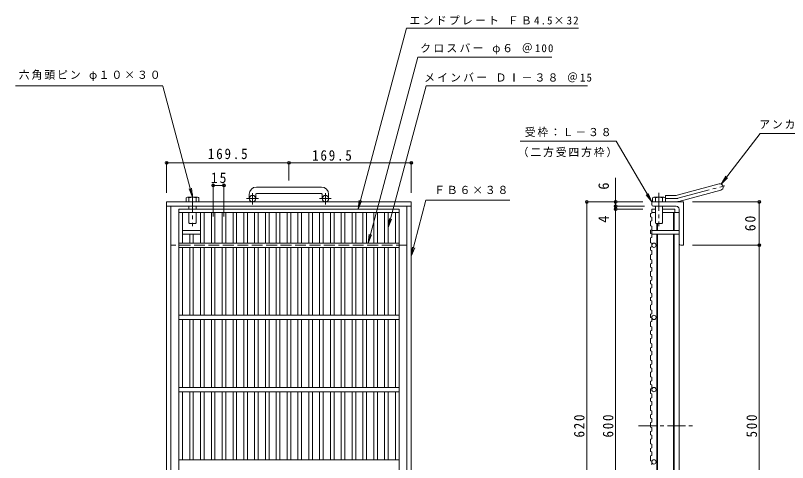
# Model space of a CAD drawing. Units: millimetres, scale not verified. Extents: x -865 to 882, y -688 to 590.
# Drawn here: x -865 to 205, y -30 to 590 of the extents above; entities that cross this region are included whole.
import ezdxf
from ezdxf.enums import TextEntityAlignment as Align

# ---------------------------------------------------------------- set-up
doc = ezdxf.new("R2010")
doc.units = ezdxf.units.MM
doc.header["$LTSCALE"] = 5
doc.header["$PDMODE"] = 32
doc.header["$PDSIZE"] = 4
for name, pattern in [('CHAIN1', [8, 5, -1, 1, -1]), ('CHAIN2', [12, 9, -1, 1, -1]), ('DASHED3', [4, 3, -1])]:
    doc.linetypes.add(name, pattern=pattern)
for name, color, linetype, lineweight in [('1-1_1-1ﾚｲﾔ', 2, 'Continuous', 9), ('1-2_1-2ﾚｲﾔ', 3, 'Continuous', 9), ('1-4_1-4ﾚｲﾔ', 7, 'Continuous', 9), ('1-5_1-5ﾚｲﾔ', 7, 'Continuous', 9), ('1-9', 4, 'Continuous', 9), ('F-5_F-5ﾚｲﾔ', 7, 'Continuous', 9)]:
    doc.layers.add(name, color=color, linetype=linetype, lineweight=lineweight)
doc.styles.add('ＭＳ ゴシック', font='')
doc.styles.get('ＭＳ ゴシック').set_extended_font_data('MS Gothic')

msp = doc.modelspace()

# ---------------------------------------------------------------- linework, layer by layer
at = {"layer": '1-1_1-1ﾚｲﾔ'}
for p, q in [((52.171, 340.667), (110.362, 356.259)), ((-440.659, 351.96), (-530.658, 351.96)), ((-530.658, 342.96), (-440.659, 342.96)), ((54.501, 331.974), (112.692, 347.566)), ((-540.658, 341.96), (-540.658, 335.86)), ((-531.659, 341.96), (-531.659, 335.86)), ((-439.659, 341.96), (-439.659, 335.86)), ((-430.658, 341.96), (-430.658, 335.86)), ((36.027, 331.36), (36.027, 340.36)), ((49.842, 340.36), (36.027, 340.36)), ((-316.158, 331.36), (-655.159, 331.36)), ((-655.159, -288.639), (-655.159, 331.36)), ((-316.158, 325.36), (-655.159, 325.36)), ((-649.158, -282.639), (-649.158, 325.36)), ((-322.158, -282.639), (-322.158, 325.36)), ((-316.158, -288.639), (-316.158, 331.36)), ((17.027, 327.86), (17.027, 331.36)), ((61.027, 331.36), (17.027, 331.36)), ((51.027, 325.36), (19.527, 325.36)), ((55.027, 321.36), (55.027, 273.86)), ((61.027, 331.36), (61.027, 271.36)), ((57.527, 271.36), (61.027, 271.36))]:
    msp.add_line(p, q, dxfattribs=at)
at = {"layer": '1-1_1-1ﾚｲﾔ', "linetype": 'CHAIN2'}
for p, q in [((53.336, 336.32), (118.503, 353.782)), ((49.842, 335.86), (35.912, 335.86))]:
    msp.add_line(p, q, dxfattribs=at)
at = {"layer": '1-1_1-1ﾚｲﾔ', "linetype": 'CHAIN1'}
for p, q in [((-536.159, 327.753), (-536.159, 343.35)), ((-435.158, 327.753), (-435.158, 343.35)), ((-527.996, 335.86), (-544.403, 335.86)), ((-426.996, 335.86), (-443.402, 335.86))]:
    msp.add_line(p, q, dxfattribs=at)
at = {"layer": '1-1_1-1ﾚｲﾔ', "linetype": 'DASHED3'}
msp.add_line((-322.158, 271.361), (-649.158, 271.361), dxfattribs=at)
at = {"layer": '1-1_1-1ﾚｲﾔ'}
for centre in [(-536.159, 335.86), (-435.159, 335.86)]:
    msp.add_circle(centre, 4.5, dxfattribs=at)
for centre, radius, start, end in [((111.527, 351.913), 4.5, 285.00014, 104.99991), ((-530.658, 341.96), 10, 90, 180), ((-530.658, 341.96), 1, 90, 180), ((-440.659, 341.96), 10, 0, 90), ((-440.659, 341.96), 1, 0, 90), ((49.842, 349.361), 9, 270, 285.00002), ((49.842, 349.361), 18, 270, 285), ((19.527, 327.86), 2.5, 180, 270), ((51.027, 321.36), 4, 0, 90), ((57.527, 273.86), 2.5, 180, 270)]:
    msp.add_arc(centre, radius, start, end, dxfattribs=at)
at = {"layer": '1-1_1-1ﾚｲﾔ', "linetype": 'CHAIN2'}
msp.add_arc((49.842, 349.36), 13.5, 270, 284.99995, dxfattribs=at)
at = {"layer": '1-2_1-2ﾚｲﾔ'}
for p, q in [((-638.158, 74.36), (-638.158, 321.36)), ((-638.158, 321.36), (-333.158, 321.36)), ((-333.158, -278.64), (-333.158, 321.36)), ((17.027, 321.36), (17.027, 315.717)), ((17.027, 321.36), (22.027, 321.36)), ((-638.158, 316.86), (-333.158, 316.86)), ((-633.158, 274.36), (-633.158, 316.86)), ((-608.158, 274.36), (-608.158, 316.86)), ((-603.158, 274.36), (-603.158, 316.86)), ((-593.158, 274.36), (-593.158, 316.86)), ((-588.158, 274.36), (-588.158, 316.86)), ((-578.158, 274.36), (-578.158, 316.86)), ((-573.158, 274.36), (-573.158, 316.86)), ((-563.158, 274.36), (-563.158, 316.86)), ((-558.158, 274.36), (-558.158, 316.86)), ((-548.158, 274.36), (-548.158, 316.86)), ((-543.158, 274.36), (-543.158, 316.86)), ((-533.158, 274.36), (-533.158, 316.86)), ((-528.158, 274.36), (-528.158, 316.86)), ((-518.158, 274.36), (-518.158, 316.86)), ((-513.158, 274.36), (-513.158, 316.86)), ((-503.158, 274.36), (-503.158, 316.86)), ((-498.158, 274.36), (-498.158, 316.86)), ((-488.158, 274.36), (-488.158, 316.86)), ((-483.158, 274.36), (-483.158, 316.86)), ((-473.158, 274.36), (-473.158, 316.86)), ((-468.158, 274.36), (-468.158, 316.86)), ((-458.158, 274.36), (-458.158, 316.86)), ((-453.158, 274.36), (-453.158, 316.86)), ((-443.158, 274.36), (-443.158, 316.86)), ((-438.158, 274.36), (-438.158, 316.86)), ((-428.158, 274.36), (-428.158, 316.86)), ((-423.158, 274.36), (-423.158, 316.86)), ((-413.158, 274.36), (-413.158, 316.86)), ((-408.158, 274.36), (-408.158, 316.86)), ((-398.158, 274.36), (-398.158, 316.86)), ((-393.158, 274.36), (-393.158, 316.86)), ((-383.158, 274.36), (-383.158, 316.86)), ((-378.158, 274.36), (-378.158, 316.86)), ((-368.158, 274.36), (-368.158, 316.86)), ((-363.158, 274.36), (-363.158, 316.86)), ((-353.158, 274.36), (-353.158, 316.86)), ((-348.158, 274.36), (-348.158, 316.86)), ((-338.158, 274.36), (-338.158, 316.86)), ((15.527, 315.206), (17.027, 315.717)), ((17.027, 316.86), (22.027, 316.86)), ((32.027, 316.86), (55.027, 316.86)), ((47.027, 316.86), (47.027, 291.86)), ((48.027, 316.86), (48.027, 291.86)), ((55.027, 316.86), (55.027, -274.141)), ((15.527, 304.663), (17.027, 305.174)), ((24.027, 301.361), (24.027, 291.86)), ((25.027, 301.361), (25.027, 291.86)), ((15.527, 291.979), (17.027, 292.491)), ((17.027, 297.604), (17.027, 292.491)), ((-623.158, 274.36), (-623.158, 286.859)), ((-618.158, 274.36), (-618.158, 286.859)), ((15.527, 281.436), (17.027, 281.948)), ((24.027, 286.86), (24.027, -244.141)), ((25.027, 286.86), (25.027, -244.141)), ((47.027, 286.86), (47.027, -244.141)), ((48.027, 286.86), (48.027, -244.141)), ((-333.158, 274.36), (-638.158, 274.36)), ((-333.158, 268.36), (-638.158, 268.36)), ((-633.158, 174.36), (-633.158, 268.36)), ((-623.158, 174.36), (-623.158, 268.36)), ((-618.158, 174.36), (-618.158, 268.36)), ((-608.158, 174.36), (-608.158, 268.36)), ((-603.158, 174.36), (-603.158, 268.36)), ((-593.158, 174.36), (-593.158, 268.36)), ((-588.158, 174.36), (-588.158, 268.36)), ((-578.158, 174.36), (-578.158, 268.36)), ((-573.158, 174.36), (-573.158, 268.36)), ((-563.158, 174.36), (-563.158, 268.36)), ((-558.158, 174.36), (-558.158, 268.36)), ((-548.158, 174.36), (-548.158, 268.36)), ((-543.158, 174.36), (-543.158, 268.36)), ((-533.158, 174.36), (-533.158, 268.36)), ((-528.158, 174.36), (-528.158, 268.36)), ((-518.158, 174.36), (-518.158, 268.36)), ((-513.158, 174.36), (-513.158, 268.36)), ((-503.158, 174.36), (-503.158, 268.36)), ((-498.158, 174.36), (-498.158, 268.36)), ((-488.158, 174.36), (-488.158, 268.36)), ((-483.158, 174.36), (-483.158, 268.36)), ((-473.158, 174.36), (-473.158, 268.36)), ((-468.158, 174.36), (-468.158, 268.36)), ((-458.158, 174.36), (-458.158, 268.36)), ((-453.158, 174.36), (-453.158, 268.36)), ((-443.158, 174.36), (-443.158, 268.36)), ((-438.158, 174.36), (-438.158, 268.36)), ((-428.158, 174.36), (-428.158, 268.36)), ((-423.158, 174.36), (-423.158, 268.36)), ((-413.158, 174.36), (-413.158, 268.36)), ((-408.158, 174.36), (-408.158, 268.36)), ((-398.158, 174.36), (-398.158, 268.36)), ((-393.158, 174.36), (-393.158, 268.36)), ((-383.158, 174.36), (-383.158, 268.36)), ((-378.158, 174.36), (-378.158, 268.36)), ((-368.158, 174.36), (-368.158, 268.36)), ((-363.158, 174.36), (-363.158, 268.36)), ((-353.158, 174.36), (-353.158, 268.36)), ((-348.158, 174.36), (-348.158, 268.36)), ((-338.158, 174.36), (-338.158, 268.36)), ((15.527, 268.753), (17.027, 269.264)), ((17.027, 274.378), (17.027, 269.264)), ((15.527, 258.21), (17.027, 258.721)), ((17.027, 251.151), (17.027, 246.038)), ((15.527, 245.527), (17.027, 246.038)), ((15.527, 234.984), (17.027, 235.495)), ((17.027, 240.608), (17.027, 235.495)), ((17.027, 227.925), (17.027, 222.812)), ((15.527, 222.3), (17.027, 222.812)), ((17.027, 217.382), (17.027, 212.268)), ((15.527, 211.757), (17.027, 212.268)), ((17.027, 204.698), (17.027, 199.585)), ((15.527, 199.074), (17.027, 199.585)), ((17.027, 194.155), (17.027, 189.042)), ((15.527, 188.531), (17.027, 189.042)), ((-333.158, 174.36), (-638.158, 174.36)), ((15.527, 175.848), (17.027, 176.359)), ((17.027, 181.472), (17.027, 176.359)), ((-333.158, 168.36), (-638.158, 168.36)), ((-633.158, 74.36), (-633.158, 168.36)), ((-623.158, 74.36), (-623.158, 168.36)), ((-618.158, 74.36), (-618.158, 168.36)), ((-608.158, 74.36), (-608.158, 168.36)), ((-603.158, 74.36), (-603.158, 168.36)), ((-593.158, 74.36), (-593.158, 168.36)), ((-588.158, 74.36), (-588.158, 168.36)), ((-578.158, 74.36), (-578.158, 168.36)), ((-573.158, 74.36), (-573.158, 168.36)), ((-563.158, 74.36), (-563.158, 168.36)), ((-558.158, 74.36), (-558.158, 168.36)), ((-548.158, 74.36), (-548.158, 168.36)), ((-543.158, 74.36), (-543.158, 168.36)), ((-533.158, 74.36), (-533.158, 168.36)), ((-528.158, 74.36), (-528.158, 168.36)), ((-518.158, 74.36), (-518.158, 168.36)), ((-513.158, 74.36), (-513.158, 168.36)), ((-503.158, 74.36), (-503.158, 168.36)), ((-498.158, 74.36), (-498.158, 168.36)), ((-488.158, 74.36), (-488.158, 168.36)), ((-483.158, 74.36), (-483.158, 168.36)), ((-473.158, 74.36), (-473.158, 168.36)), ((-468.158, 74.36), (-468.158, 168.36)), ((-458.158, 74.36), (-458.158, 168.36)), ((-453.158, 74.36), (-453.158, 168.36)), ((-443.158, 74.36), (-443.158, 168.36)), ((-438.158, 74.36), (-438.158, 168.36)), ((-428.158, 74.36), (-428.158, 168.36)), ((-423.158, 74.36), (-423.158, 168.36)), ((-413.158, 74.36), (-413.158, 168.36)), ((-408.158, 74.36), (-408.158, 168.36)), ((-398.158, 74.36), (-398.158, 168.36)), ((-393.158, 74.36), (-393.158, 168.36)), ((-383.158, 74.36), (-383.158, 168.36)), ((-378.158, 74.36), (-378.158, 168.36)), ((-368.158, 74.36), (-368.158, 168.36)), ((-363.158, 74.36), (-363.158, 168.36)), ((-353.158, 74.36), (-353.158, 168.36)), ((-348.158, 74.36), (-348.158, 168.36)), ((-338.158, 74.36), (-338.158, 168.36)), ((15.527, 165.304), (17.027, 165.816)), ((17.027, 170.929), (17.027, 165.816)), ((15.527, 152.621), (17.027, 153.133)), ((17.027, 158.246), (17.027, 153.133)), ((15.527, 142.078), (17.027, 142.59)), ((17.027, 147.703), (17.027, 142.59)), ((15.527, 129.395), (17.027, 129.906)), ((17.027, 135.02), (17.027, 129.906)), ((15.527, 118.852), (17.027, 119.363)), ((17.027, 124.476), (17.027, 119.363)), ((17.027, 111.793), (17.027, 106.68)), ((15.527, 106.169), (17.027, 106.68)), ((17.027, 101.25), (17.027, 96.137)), ((15.527, 95.626), (17.027, 96.137)), ((17.027, 88.567), (17.027, 83.454)), ((15.527, 82.942), (17.027, 83.454)), ((17.027, 78.024), (17.027, 72.911)), ((-638.158, 74.36), (-638.158, -278.64)), ((-333.158, 74.36), (-638.158, 74.36)), ((-333.158, 68.36), (-638.158, 68.36)), ((-633.158, -25.64), (-633.158, 68.36)), ((-623.158, -25.64), (-623.158, 68.36)), ((-618.158, -25.64), (-618.158, 68.36)), ((-608.158, -25.64), (-608.158, 68.36)), ((-603.158, -25.64), (-603.158, 68.36)), ((-593.158, -25.64), (-593.158, 68.36)), ((-588.158, -25.64), (-588.158, 68.36)), ((-578.158, -25.64), (-578.158, 68.36)), ((-573.158, -25.64), (-573.158, 68.36)), ((-563.158, -25.64), (-563.158, 68.36)), ((-558.158, -25.64), (-558.158, 68.36)), ((-548.158, -25.64), (-548.158, 68.36)), ((-543.158, -25.64), (-543.158, 68.36)), ((-533.158, -25.64), (-533.158, 68.36)), ((-528.158, -25.64), (-528.158, 68.36)), ((-518.158, -25.64), (-518.158, 68.36)), ((-513.158, -25.64), (-513.158, 68.36)), ((-503.158, -25.64), (-503.158, 68.36)), ((-498.158, -25.64), (-498.158, 68.36)), ((-488.158, -25.64), (-488.158, 68.36)), ((-483.158, -25.64), (-483.158, 68.36)), ((-473.158, -25.64), (-473.158, 68.36)), ((-468.158, -25.64), (-468.158, 68.36)), ((-458.158, -25.64), (-458.158, 68.36)), ((-453.158, -25.64), (-453.158, 68.36)), ((-443.158, -25.64), (-443.158, 68.36)), ((-438.158, -25.64), (-438.158, 68.36)), ((-428.158, -25.64), (-428.158, 68.36)), ((-423.158, -25.64), (-423.158, 68.36)), ((-413.158, -25.64), (-413.158, 68.36)), ((-408.158, -25.64), (-408.158, 68.36)), ((-398.158, -25.64), (-398.158, 68.36)), ((-393.158, -25.64), (-393.158, 68.36)), ((-383.158, -25.64), (-383.158, 68.36)), ((-378.158, -25.64), (-378.158, 68.36)), ((-368.158, -25.64), (-368.158, 68.36)), ((-363.158, -25.64), (-363.158, 68.36)), ((-353.158, -25.64), (-353.158, 68.36)), ((-348.158, -25.64), (-348.158, 68.36)), ((-338.158, -25.64), (-338.158, 68.36)), ((15.527, 72.399), (17.027, 72.911)), ((17.027, 65.341), (17.027, 60.228)), ((15.527, 59.716), (17.027, 60.228)), ((17.027, 54.797), (17.027, 49.684)), ((15.527, 49.173), (17.027, 49.684)), ((15.527, 36.49), (17.027, 37.001)), ((17.027, 42.114), (17.027, 37.001)), ((15.527, 25.947), (17.027, 26.458)), ((17.027, 31.571), (17.027, 26.458)), ((15.527, 13.264), (17.027, 13.775)), ((17.027, 18.888), (17.027, 13.775)), ((15.527, 2.72), (17.027, 3.232)), ((17.027, 8.345), (17.027, 3.232)), ((15.527, -9.963), (17.027, -9.451)), ((17.027, -4.338), (17.027, -9.451)), ((15.527, -20.506), (17.027, -19.994)), ((17.027, -14.881), (17.027, -19.994)), ((-333.158, -25.64), (-638.158, -25.64)), ((17.027, -27.564), (17.027, -32.678))]:
    msp.add_line(p, q, dxfattribs=at)
at = {"layer": '1-2_1-2ﾚｲﾔ', "linetype": 'CHAIN1'}
msp.add_line((-1.359, 21.36), (76.271, 21.36), dxfattribs=at)
at = {"layer": '1-2_1-2ﾚｲﾔ'}
for points in [[(32.027, 321.36), (49.027, 321.36), (49.027, 316.86)], [(15.527, 315.206), (15.527, 310.798), (17.027, 310.287), (17.027, 305.174)], [(15.527, 304.663), (15.527, 298.115), (17.027, 297.604)], [(15.527, 291.979), (15.527, 287.572), (17.027, 287.061), (17.027, 281.948)], [(15.527, 281.436), (15.527, 274.889), (17.027, 274.378)], [(15.527, 268.753), (15.527, 264.346), (17.027, 263.834), (17.027, 258.721)], [(15.527, 258.21), (15.527, 251.662), (17.027, 251.151)], [(15.527, 245.527), (15.527, 241.119), (17.027, 240.608)], [(15.527, 234.984), (15.527, 228.436), (17.027, 227.925)], [(15.527, 222.3), (15.527, 217.893), (17.027, 217.382)], [(15.527, 211.757), (15.527, 205.21), (17.027, 204.698)], [(15.527, 199.074), (15.527, 194.666), (17.027, 194.155)], [(15.527, 188.531), (15.527, 181.984), (17.027, 181.472)], [(15.527, 175.848), (15.527, 171.44), (17.027, 170.929)], [(15.527, 165.304), (15.527, 158.757), (17.027, 158.246)], [(15.527, 152.621), (15.527, 148.214), (17.027, 147.703)], [(15.527, 142.078), (15.527, 135.531), (17.027, 135.02)], [(15.527, 129.395), (15.527, 124.988), (17.027, 124.476)], [(15.527, 118.852), (15.527, 112.305), (17.027, 111.793)], [(15.527, 106.169), (15.527, 101.761), (17.027, 101.25)], [(15.527, 95.626), (15.527, 89.078), (17.027, 88.567)], [(15.527, 82.942), (15.527, 78.535), (17.027, 78.024)], [(15.527, 72.399), (15.527, 65.852), (17.027, 65.341)], [(15.527, 59.716), (15.527, 55.309), (17.027, 54.797)], [(15.527, 49.173), (15.527, 42.626), (17.027, 42.114)], [(15.527, 36.49), (15.527, 32.083), (17.027, 31.571)], [(15.527, 25.947), (15.527, 19.4), (17.027, 18.888)], [(15.527, 13.264), (15.527, 8.856), (17.027, 8.345)], [(15.527, 2.72), (15.527, -3.827), (17.027, -4.338)], [(15.527, -9.963), (15.527, -14.37), (17.027, -14.881)], [(15.527, -20.506), (15.527, -27.053), (17.027, -27.564)]]:
    msp.add_lwpolyline(points, dxfattribs=at)
for centre in [(20.027, 271.36), (20.027, 171.36), (20.027, 71.36), (20.027, -28.64)]:
    msp.add_circle(centre, 3, dxfattribs=at)
at = {"layer": '1-4_1-4ﾚｲﾔ'}
for p, q in [((-655.159, 343.86), (-655.159, 386.915)), ((-655.159, 385.415), (-316.158, 385.415)), ((-485.658, 385.415), (-485.658, 360.932)), ((-316.158, 343.86), (-316.158, 386.915)), ((-32.973, -320.195), (-32.973, 364.483)), ((-590.658, 310.977), (-590.658, 355.735)), ((-590.658, 354.235), (-575.718, 354.235)), ((-575.718, 310.977), (-575.718, 355.735)), ((4.527, 331.36), (-74.473, 331.36)), ((-72.973, -288.641), (-72.973, 331.36)), ((7.027, 325.36), (-34.473, 325.36)), ((4.527, 321.36), (-34.473, 321.36)), ((73.527, 331.36), (167.527, 331.36)), ((166.027, -288.641), (166.027, 331.36)), ((73.527, 271.36), (167.527, 271.36))]:
    msp.add_line(p, q, dxfattribs=at)
for p in [(-655.159, 385.415), (-485.658, 385.415), (-316.158, 385.415), (-590.658, 354.235), (-575.718, 354.235), (-72.973, 331.36), (-32.973, 331.36), (166.027, 331.36), (-32.973, 325.36), (-32.973, 321.36), (166.027, 271.36)]:
    msp.add_point(p, dxfattribs=at)
at = {"layer": '1-5_1-5ﾚｲﾔ'}
for p, q in [((-306.877, 531.96), (-121.307, 531.96)), ((-864.6, 491.96), (-660.476, 491.96)), ((-619.159, 337.76), (-660.353, 491.499)), ((167.305, 426.191), (284.223, 426.191)), ((-165.339, 415.541), (-32.043, 415.541)), ((-619.159, 337.76), (-623.942, 349.308)), ((-619.159, 337.76), (-620.79, 350.153)), ((-389.76, 321.36), (-388.128, 333.753)), ((-389.76, 321.36), (-384.976, 332.909)), ((-348.158, 295.86), (-346.527, 308.253)), ((-348.158, 295.86), (-343.375, 307.409)), ((-316.158, 256.247), (-314.527, 268.64)), ((-316.158, 256.247), (-311.375, 267.795))]:
    msp.add_line(p, q, dxfattribs=at)
for points in [[(-389.76, 321.36), (-322.612, 571.96), (-84.292, 571.96)], [(-348.158, 295.86), (-295.614, 491.96), (-72.063, 491.96)], [(-316.158, 256.247), (-296.199, 333.977), (-179.712, 333.977)]]:
    msp.add_lwpolyline(points, dxfattribs=at)
at = {"layer": '1-9', "linetype": 'CHAIN1'}
for p, q in [((-619.159, 342.459), (-619.159, 297.827)), ((27.027, 343.996), (27.027, 297.827))]:
    msp.add_line(p, q, dxfattribs=at)
at = {"layer": '1-9'}
for p, q in [((-628.044, 337.016), (-628.044, 331.36)), ((-626.101, 337.76), (-612.216, 337.76)), ((-624.159, 331.36), (-624.159, 337.016)), ((-614.158, 331.36), (-614.158, 337.016)), ((-610.274, 337.016), (-610.274, 331.36)), ((18.142, 337.017), (18.142, 331.361)), ((33.97, 337.761), (20.085, 337.761)), ((22.027, 331.361), (22.027, 337.017)), ((32.027, 331.361), (32.027, 337.017)), ((35.912, 337.017), (35.912, 331.361)), ((-624.159, 321.36), (-624.159, 325.36)), ((-614.158, 321.36), (-614.158, 325.36)), ((22.027, 302.173), (22.027, 325.36)), ((32.027, 302.173), (32.027, 325.36)), ((-624.159, 302.172), (-624.159, 316.861)), ((-614.158, 302.172), (-614.158, 316.861)), ((-623.347, 301.36), (-624.159, 302.172)), ((-614.97, 301.36), (-623.347, 301.36)), ((-614.97, 301.36), (-614.158, 302.172)), ((22.839, 301.361), (22.027, 302.173)), ((22.839, 301.361), (31.215, 301.361)), ((31.215, 301.361), (32.027, 302.173)), ((-633.158, 291.859), (-608.158, 291.859)), ((17.027, 287.061), (17.027, 291.86)), ((17.027, 291.86), (55.027, 291.86)), ((-633.158, 286.859), (-608.158, 286.859)), ((17.027, 286.86), (55.027, 286.86))]:
    msp.add_line(p, q, dxfattribs=at)
for centre, radius, start, end in [((-626.101, 334.85), 2.91, 48.12389, 131.8763), ((-619.159, 320.57), 17.19, 73.09029, 106.90971), ((-612.216, 334.85), 2.91, 48.1237, 131.87611), ((20.085, 334.851), 2.91, 48.12389, 131.8763), ((27.027, 320.571), 17.19, 73.09029, 106.90971), ((33.97, 334.851), 2.91, 48.11642, 131.87611)]:
    msp.add_arc(centre, radius, start, end, dxfattribs=at)
at = {"layer": 'F-5_F-5ﾚｲﾔ'}
for p, q in [((17.027, 331.36), (-32.043, 415.541)), ((113.317, 356.041), (122.168, 364.868)), ((17.027, 331.36), (12.244, 342.909)), ((17.027, 331.36), (9.418, 341.277)), ((-375.901, 274.36), (-371.117, 285.909))]:
    msp.add_line(p, q, dxfattribs=at)
for points in [[(-306.877, 531.96), (-375.901, 274.36), (-374.269, 286.753)], [(167.305, 426.191), (113.317, 356.041), (119.582, 366.858)]]:
    msp.add_lwpolyline(points, dxfattribs=at)

# ---------------------------------------------------------------- texts
at = {"layer": '1-4_1-4ﾚｲﾔ', "color": 2, "style": 'ＭＳ ゴシック'}
for s, p in [('6', (-37.973, 348.272)), ('4', (-37.973, 302.456))]:
    msp.add_text(s, height=14.66, rotation=90, dxfattribs=at).set_placement(p, align=Align.BOTTOM_LEFT)
at = {"layer": '1-4_1-4ﾚｲﾔ', "color": 2, "char_height": 14.66, "attachment_point": 7, "style": 'ＭＳ ゴシック'}
for s, insert in [('\\T1.28;\\W0.9;169.5', (-597.909, 390.415)), ('\\T1.28;\\W0.9;169.5', (-453.475, 388.252)), ('\\T1.27;\\W0.95;15', (-593.813, 357.235))]:
    msp.add_mtext(s, dxfattribs=dict(at, insert=insert))
at = {"layer": '1-4_1-4ﾚｲﾔ', "color": 2, "char_height": 14.66, "attachment_point": 7, "rotation": 90, "style": 'ＭＳ ゴシック'}
for s, insert in [('\\T1.27;\\W0.95;60', (161.027, 290.735)), ('\\T1.27;\\W0.9;620', (-75.973, 5.11)), ('\\T1.27;\\W0.9;600', (-35.973, 5.11)), ('\\T1.27;\\W0.9;500', (163.027, 5.11))]:
    msp.add_mtext(s, dxfattribs=dict(at, insert=insert))
at = {"layer": '1-5_1-5ﾚｲﾔ', "char_height": 11, "attachment_point": 7, "style": 'ＭＳ ゴシック'}
for s, insert in [('\\T1.21;エンドプレート\\~ＦＢ4.5×32', (-318.534, 576.438)), ('\\T1.21;クロスバー\\~φ６\\~＠100', (-303.807, 535.714)), ('\\T1.18;六角頭ピン\\~φ１０×３０', (-860.007, 498.781)), ('\\T1.2;メインバー\\~ＤⅠ－３８\\~＠15', (-298.313, 496.96)), ('\\T1.17;アンカー\u3000φ９', (165.909, 430.068)), ('\\T1.17;受枠：Ｌ－３８', (-158.955, 421.202)), ('\\T1.17;（二方受四方枠）', (-168.67, 393.17)), ('\\T1.17;ＦＢ６×３８', (-284.368, 342.109))]:
    msp.add_mtext(s, dxfattribs=dict(at, insert=insert))

doc.saveas('drawing.dxf')
